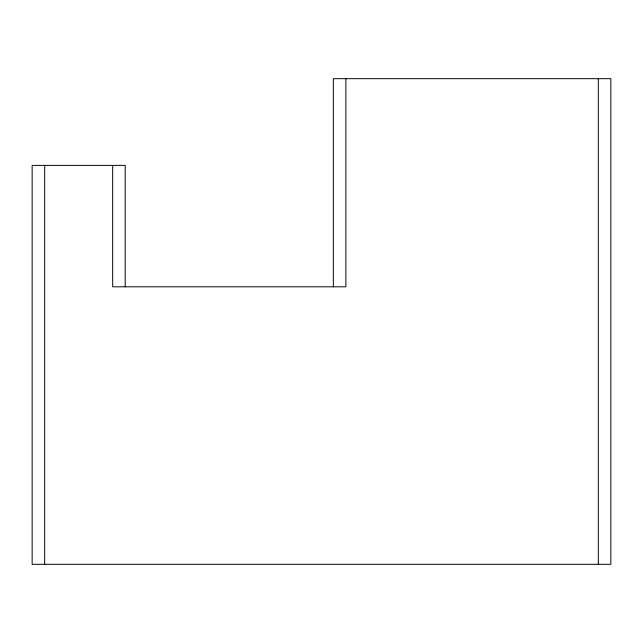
<?xml version="1.0" encoding="UTF-8"?>
<svg xmlns="http://www.w3.org/2000/svg" width="643" height="643" viewBox="0 0 643 643"><rect width="100%" height="100%" fill="white"/><g stroke="black" fill="none" stroke-linecap="round" stroke-linejoin="round"><path stroke-width="0.96" d="M598.32 78.679L598.32 564.321M345.87 78.679L345.87 286.81L112.67 286.81L112.67 165.396M333.339 286.81L333.339 78.679L610.85 78.679L610.85 564.321L32.15 564.321L32.15 165.396L125.208 165.396L125.208 286.81M44.68 165.396L44.68 564.321"/></g></svg>
